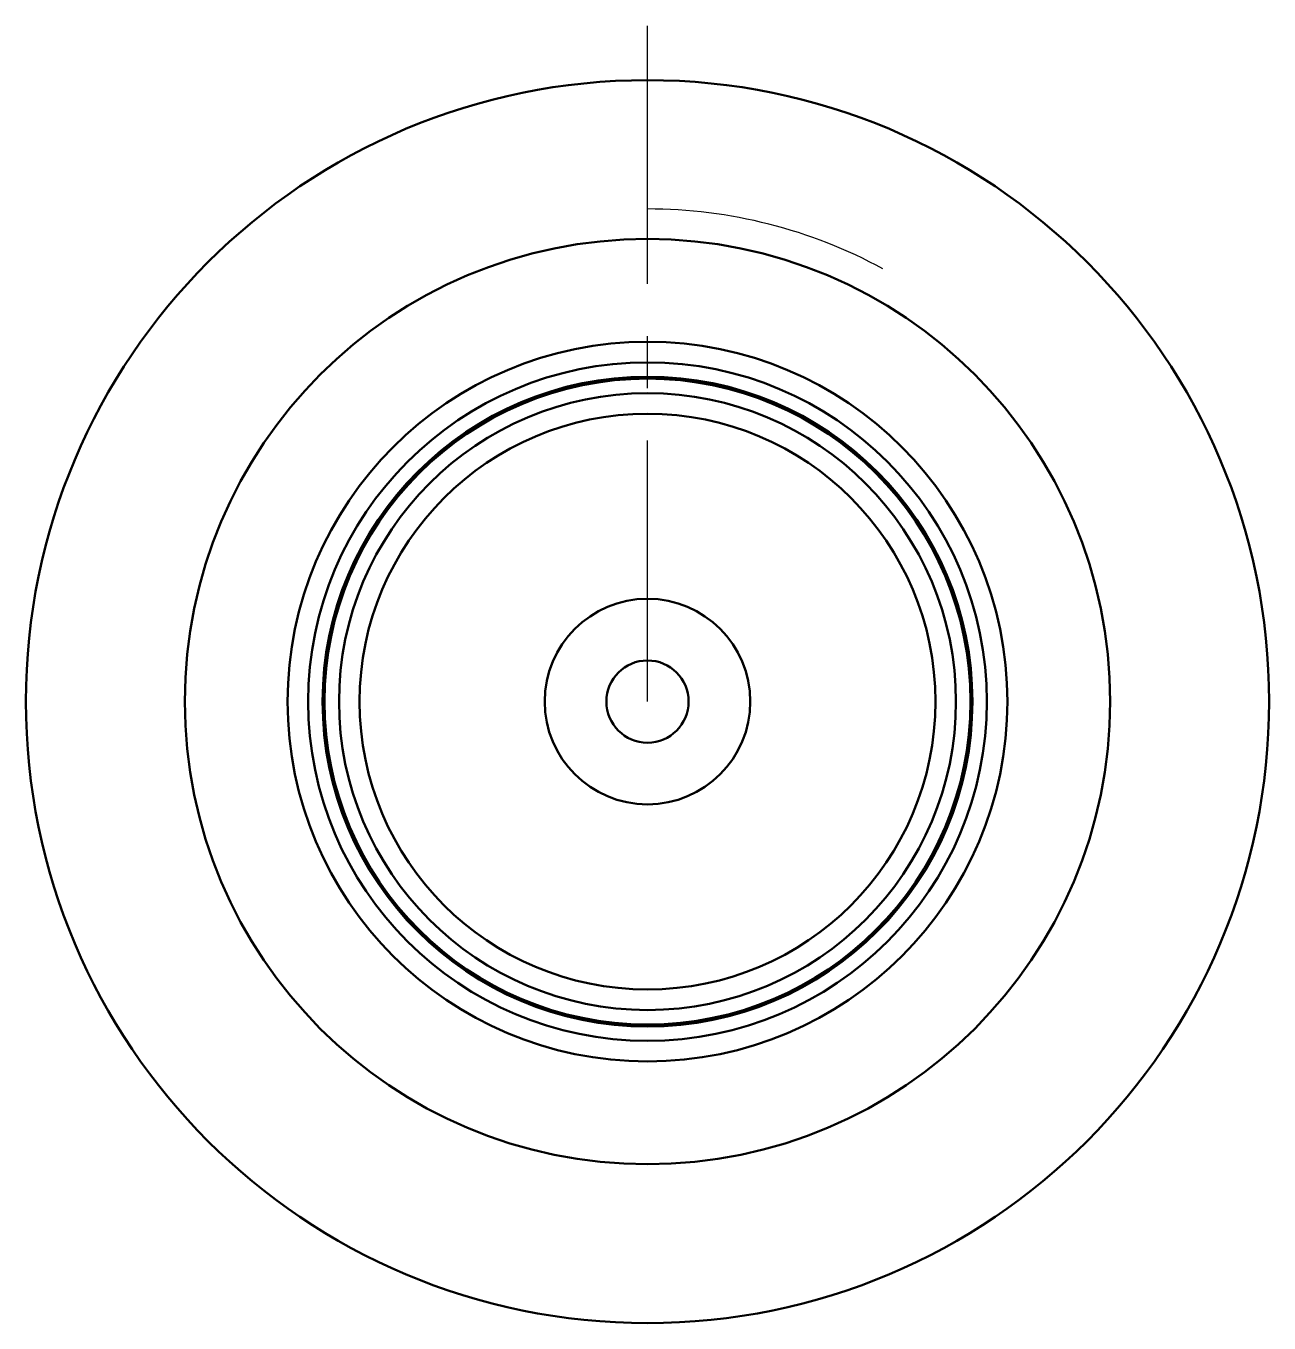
# Model space of a CAD drawing. Header units: millimetres. Extents: x 0 to 565, y 0 to 297.
# Drawn here: x 504.8 to 565.2, y 162.8 to 225.9 of the extents above; entities that cross this region are included whole.
import ezdxf

# ---------------------------------------------------------------- set-up
doc = ezdxf.new("R2010")
doc.units = ezdxf.units.MM
doc.linetypes.add('CENTERX2', pattern=[20.32, 12.7, -2.54, 2.54, -2.54])

msp = doc.modelspace()

# ---------------------------------------------------------------- linework, layer by layer
at = {"color": 7, "linetype": 'CENTERX2'}
msp.add_line((535.00599, 193.06076), (535.00599, 225.92162), dxfattribs=at)
at = {"color": 7, "linetype": 'Continuous', "lineweight": 50}
for radius in [30.225, 22.5, 17.5, 16.5, 15.8, 15.70706, 15, 14, 5, 2]:
    msp.add_circle((535.00599, 193.06076), radius, dxfattribs=at)
at = {"color": 7, "linetype": 'Continuous'}
msp.add_arc((535.00599, 193.06076), 23.96, 61.450965, 90, dxfattribs=at)

doc.saveas('drawing.dxf')
